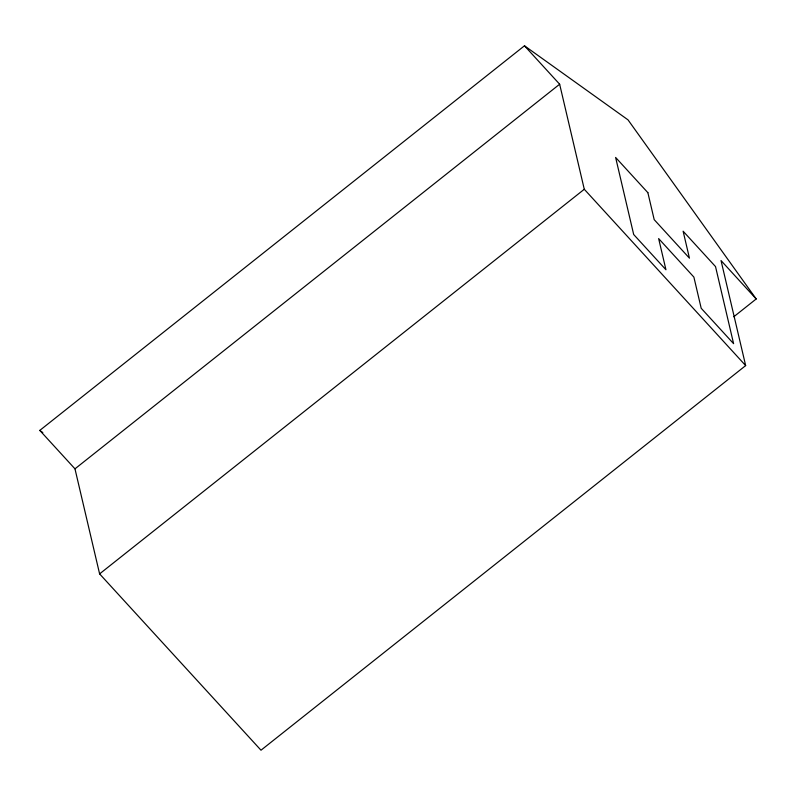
<?xml version="1.0" encoding="UTF-8"?>
<svg xmlns="http://www.w3.org/2000/svg" width="796" height="796" viewBox="0 0 796 796"><rect width="100%" height="100%" fill="white"/><g stroke="black" fill="none" stroke-linecap="round" stroke-linejoin="round"><path stroke-width="1.19" d="M756.2 298.968L721.027 260.541L745.663 365.593L260.998 750.21L99.609 573.886L74.973 468.844L39.8 430.407L524.474 45.79L628.014 119.858L756.2 298.968L733.812 316.738M74.973 468.844L559.648 84.217L524.474 45.79M99.609 573.886L584.284 189.269L559.648 84.217M39.8 430.407L42.815 432.566M584.284 189.269L745.663 365.593M647.874 192.682L615.616 157.439L633.686 234.512L665.944 269.754L658.64 238.581L693.883 277.088L701.196 308.271L733.604 343.663L715.524 266.59L683.117 231.198L689.445 258.163L654.193 219.646L647.874 192.682"/></g></svg>
